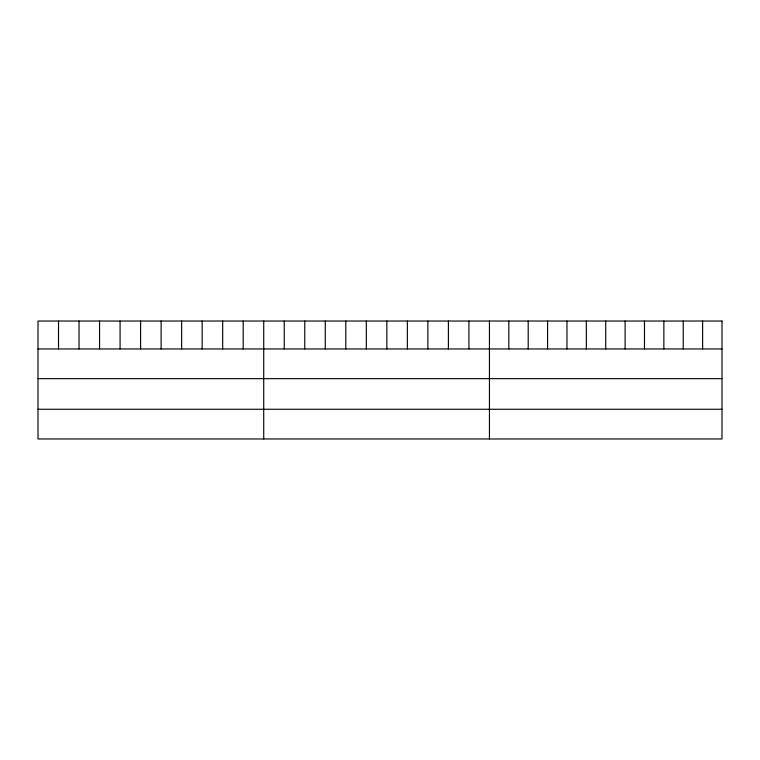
<?xml version="1.0" encoding="UTF-8"?>
<svg xmlns="http://www.w3.org/2000/svg" width="760" height="760" viewBox="0 0 760 760"><rect width="100%" height="100%" fill="white"/><g stroke="black" fill="none" stroke-linecap="round" stroke-linejoin="round"><path stroke-width="1.14" d="M38 348.954L722 348.954M38 378.66L722 378.66M38 409.26L722 409.26M702.62 321.034L702.62 348.954M683.24 321.034L683.24 348.954M663.86 321.034L663.86 348.954M644.48 321.034L644.48 348.954M625.1 321.034L625.1 348.954M605.72 321.034L605.72 348.954M586.34 321.034L586.34 348.954M566.96 321.034L566.96 348.954M547.58 321.034L547.58 348.954M528.2 321.034L528.2 348.954M508.82 321.034L508.82 348.954M489.44 321.034L489.44 438.966M468.92 321.034L468.92 348.954M448.4 321.034L448.4 348.954M427.88 321.034L427.88 348.954M407.36 321.034L407.36 348.954M386.84 321.034L386.84 348.954M366.32 321.034L366.32 348.954M345.8 321.034L345.8 348.954M325.28 321.034L325.28 348.954M304.76 321.034L304.76 348.954M284.24 321.034L284.24 348.954M263.72 321.034L263.72 438.966M243.2 321.034L243.2 348.954M222.68 321.034L222.68 348.954M202.16 321.034L202.16 348.954M181.64 321.034L181.64 348.954M161.12 321.034L161.12 348.954M140.6 321.034L140.6 348.954M120.08 321.034L120.08 348.954M99.56 321.034L99.56 348.954M79.04 321.034L79.04 348.954M58.52 321.034L58.52 348.954M722 321.034L38 321.034L38 438.966L722 438.966L722 321.034"/></g></svg>
